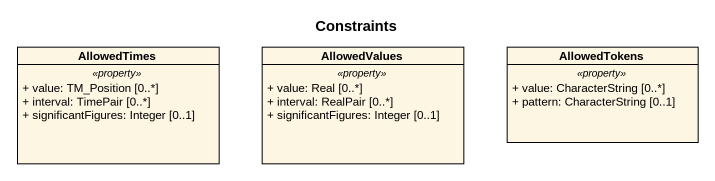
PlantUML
@startuml
title Constraints
hide circle
hide empty members
skinparam classAttributeIconSize 0
class AllowedTimes {
  .. <<property>> ..
  + value: TM_Position [0..*]
  + interval: TimePair [0..*]
  + significantFigures: Integer [0..1]
}
class AllowedValues {
  .. <<property>> ..
  + value: Real [0..*]
  + interval: RealPair [0..*]
  + significantFigures: Integer [0..1]
}
class AllowedTokens {
  .. <<property>> ..
  + value: CharacterString [0..*]
  + pattern: CharacterString [0..1]
}
@enduml
